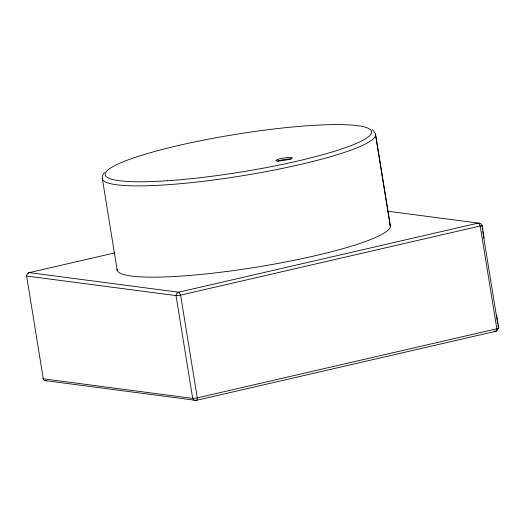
<?xml version="1.0" encoding="UTF-8"?>
<svg xmlns="http://www.w3.org/2000/svg" width="525" height="525" viewBox="0 0 525 525"><rect width="100%" height="100%" fill="white"/><g stroke="black" fill="none" stroke-linecap="round" stroke-linejoin="round"><path stroke-width="0.79" d="M102.329 177.056L102.979 174.72L104.475 172.502M498.317 328.906L496.571 330.973A4.272 3.826 -82.5 0 1 495.751 331.268L196.179 400.398A4.272 3.826 -82.5 0 1 195.326 400.483L193.646 399.945L192.688 398.396L176.039 295.614L176.446 293.751L177.831 292.504A4.272 3.826 -82.5 0 1 178.657 292.208L478.223 223.079A4.272 3.826 -82.5 0 1 479.082 222.994L481.176 223.919L481.983 226.702M28.304 273.269L28.849 272.665A4.272 1.798 77 0 1 29.249 272.619L114.726 252.893M388.093 211.267L478.223 223.079A4.272 1.798 77 0 1 478.662 223.243L480.191 225.986L496.834 328.768L496.768 330.428L496.151 331.223A4.272 1.798 77 0 1 495.751 331.268L494.123 331.058M46.778 380.809L196.179 400.398A4.272 1.798 77 0 0 196.586 400.345L197.203 399.551L197.269 397.891L180.62 295.109L179.097 292.366A4.272 1.798 77 0 0 178.657 292.208L29.249 272.619A4.272 3.826 -82.5 0 0 28.429 272.915L27.038 274.162L26.631 276.025L43.28 378.807L44.238 380.356L45.918 380.894A4.272 3.826 -82.5 0 0 46.778 380.809A4.272 1.798 77 0 1 46.338 380.651L46.023 380.415M372.291 129.675L374.128 131.362M482.081 225.251L484.148 238.055M496.63 315.138L498.724 328.033M482.245 228.316L482.508 229.937M482.77 231.558L497.713 323.813M497.976 325.434L498.238 327.055M390.285 225.474L375.48 134.111L390.357 226.459M102.349 178.664L117.193 270.224M26.447 275.678A3.458 0.486 -9.2 0 0 26.631 276.025L176.039 295.614A3.458 0.486 -9.2 0 0 180.62 295.109L480.191 225.986A3.458 0.486 -9.2 0 0 481.72 225.081M43.385 378.322A3.458 0.486 -9.2 0 0 43.28 378.807L192.688 398.396A3.458 0.486 -9.2 0 0 197.269 397.891L496.834 328.768A3.458 0.486 -9.2 0 0 498.494 327.882M389.872 224.562A138.383 19.497 -9.2 0 1 258.595 266.812A138.383 19.497 -9.2 0 1 117.114 269.24M373.99 132.123A138.383 19.497 -9.2 0 1 246.881 175.022A138.383 19.497 -9.2 0 1 102.414 177.496M277.64 161.424A6.917 0.978 -9.2 0 1 284.373 159.541A6.917 0.978 -9.2 0 1 291.086 159.292M167.554 180.731A134.918 19.012 -9.2 0 0 371.536 132.773A134.918 19.012 -9.2 0 0 176.131 146.042A134.918 19.012 -9.2 0 0 167.554 180.731M279.786 160.873A8.302 1.168 -9.2 0 0 292.333 157.927A8.302 1.168 -9.2 0 0 280.311 158.74A8.302 1.168 -9.2 0 0 279.786 160.873"/></g></svg>
